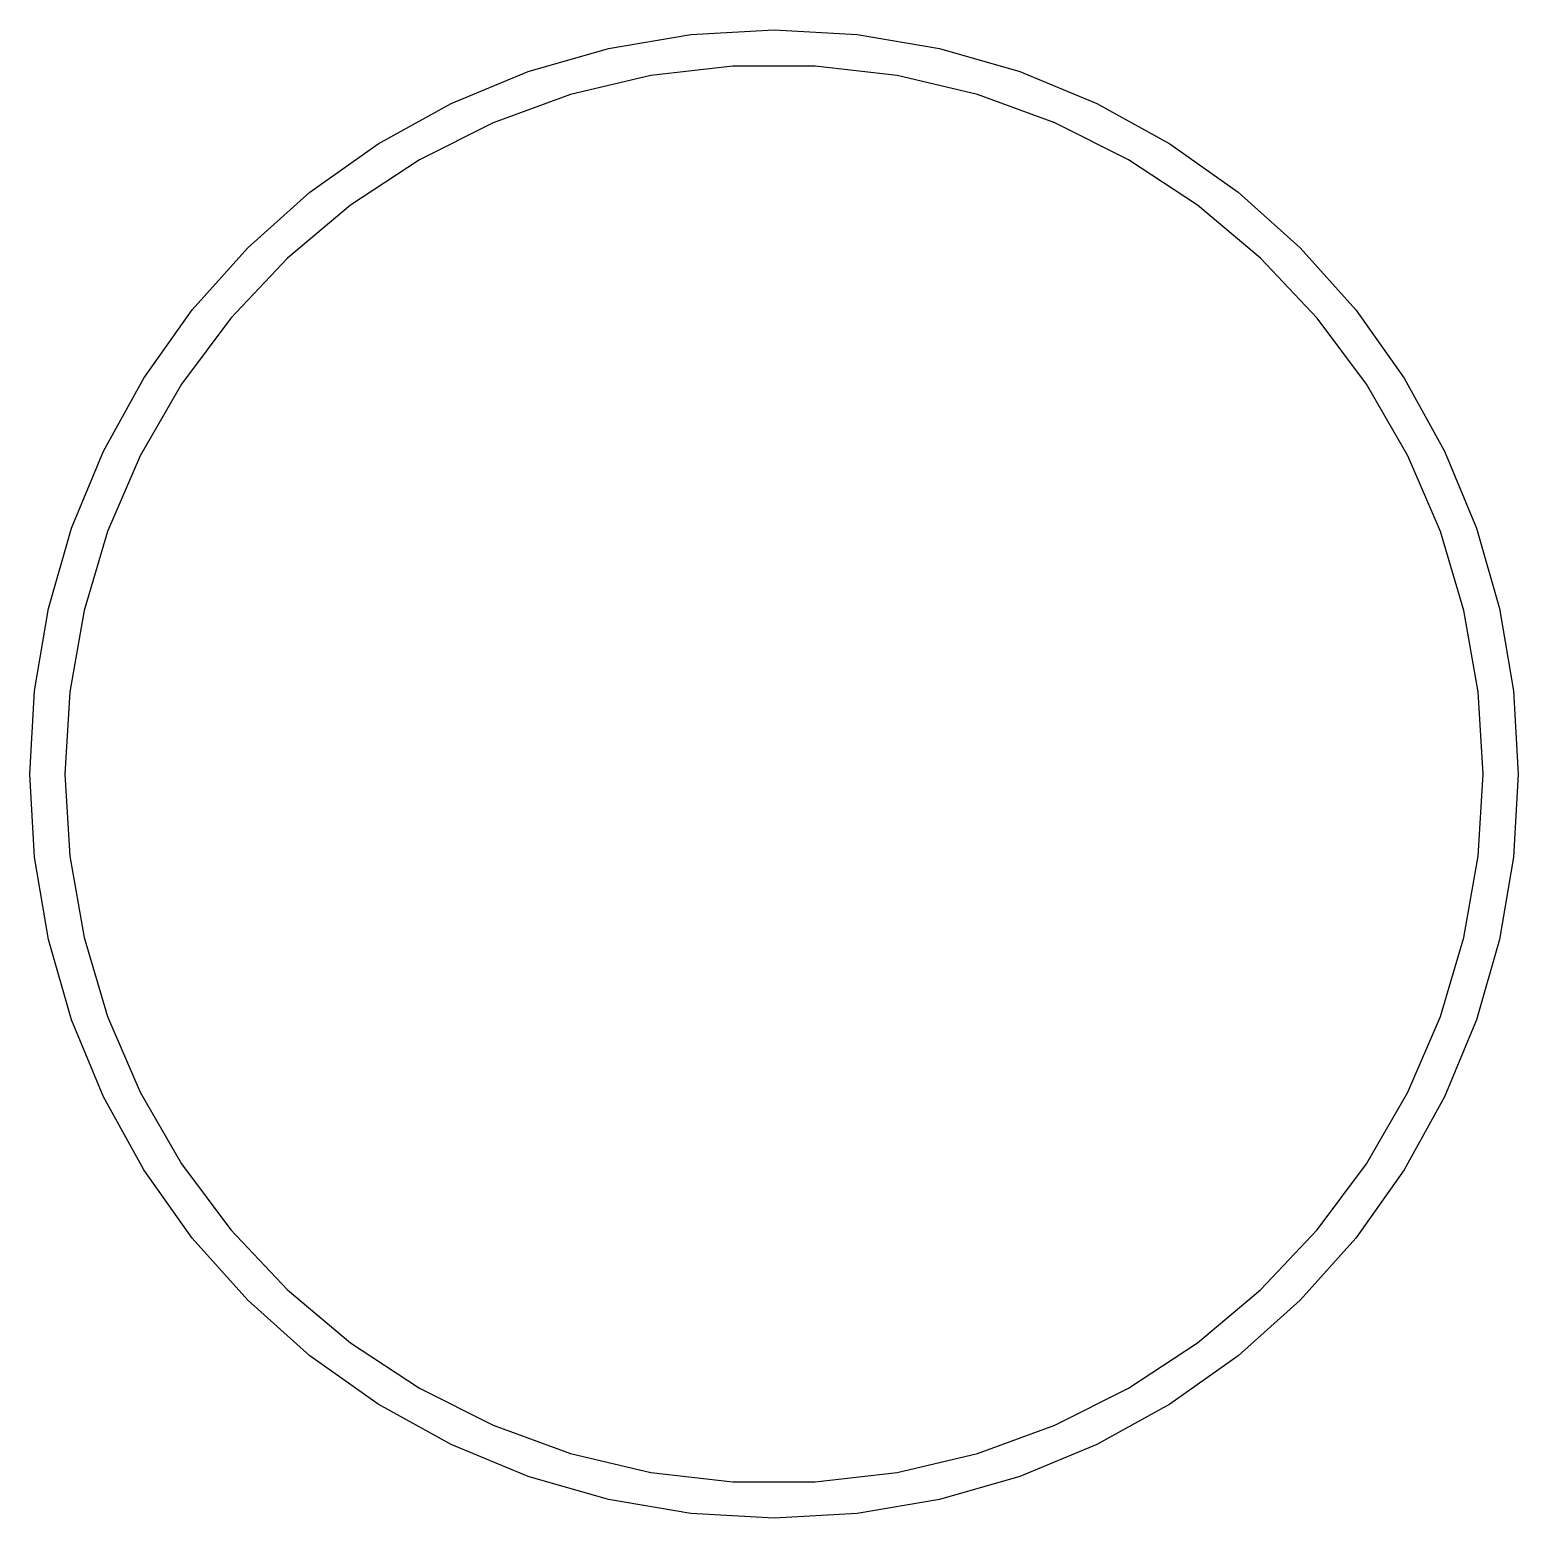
# Model space of a CAD drawing. Extents: x 4.28 to 6.12, y -6.92 to -5.08.
# Drawn here: x 5.8789 to 6.1211, y -6.9211 to -6.6789 of the extents above.
import ezdxf

# ---------------------------------------------------------------- set-up
doc = ezdxf.new("R2010")
doc.units = 0
doc.header["$MEASUREMENT"] = 0
doc.layers.add('BLACK', color=7, linetype='CONTINUOUS')

msp = doc.modelspace()

# ---------------------------------------------------------------- linework, layer by layer
at = {"layer": 'BLACK', "linetype": 'CONTINUOUS'}
for p, q in [((5.97306, -6.68197), (5.98645, -6.6797)), ((5.98645, -6.6797), (6, -6.67894)), ((6, -6.67894), (6.01355, -6.6797)), ((6.01355, -6.6797), (6.02694, -6.68197)), ((5.96002, -6.68573), (5.97306, -6.68197)), ((6.02694, -6.68197), (6.03998, -6.68573)), ((5.99329, -6.68484), (5.97997, -6.6864)), ((6.00671, -6.68484), (5.99329, -6.68484)), ((6.02003, -6.6864), (6.00671, -6.68484)), ((5.94747, -6.69093), (5.96002, -6.68573)), ((5.97997, -6.6864), (5.96692, -6.68949)), ((6.03308, -6.68949), (6.02003, -6.6864)), ((6.03998, -6.68573), (6.05253, -6.69093)), ((5.96692, -6.68949), (5.95431, -6.69408)), ((6.04569, -6.69408), (6.03308, -6.68949)), ((5.93559, -6.69749), (5.94747, -6.69093)), ((6.05253, -6.69093), (6.06441, -6.69749)), ((5.95431, -6.69408), (5.94232, -6.7001)), ((6.05768, -6.7001), (6.04569, -6.69408)), ((5.92452, -6.70535), (5.93559, -6.69749)), ((6.06441, -6.69749), (6.07548, -6.70535)), ((5.94232, -6.7001), (5.93112, -6.70747)), ((6.06888, -6.70747), (6.05768, -6.7001)), ((5.9144, -6.7144), (5.92452, -6.70535)), ((6.07548, -6.70535), (6.0856, -6.7144)), ((5.93112, -6.70747), (5.92084, -6.7161)), ((6.07916, -6.7161), (6.06888, -6.70747)), ((5.90535, -6.72452), (5.9144, -6.7144)), ((5.92084, -6.7161), (5.91163, -6.72585)), ((6.08837, -6.72585), (6.07916, -6.7161)), ((6.0856, -6.7144), (6.09465, -6.72452)), ((5.89749, -6.73559), (5.90535, -6.72452)), ((5.91163, -6.72585), (5.90362, -6.73661)), ((6.09638, -6.73661), (6.08837, -6.72585)), ((6.09465, -6.72452), (6.10251, -6.73559)), ((5.89093, -6.74747), (5.89749, -6.73559)), ((6.10251, -6.73559), (6.10907, -6.74747)), ((5.90362, -6.73661), (5.89692, -6.74823)), ((6.10308, -6.74823), (6.09638, -6.73661)), ((5.88573, -6.76002), (5.89093, -6.74747)), ((6.10907, -6.74747), (6.11427, -6.76002)), ((5.89692, -6.74823), (5.8916, -6.76055)), ((6.1084, -6.76055), (6.10308, -6.74823)), ((5.88197, -6.77306), (5.88573, -6.76002)), ((6.11427, -6.76002), (6.11803, -6.77306)), ((5.8916, -6.76055), (5.88776, -6.7734)), ((6.11224, -6.7734), (6.1084, -6.76055)), ((5.8797, -6.78645), (5.88197, -6.77306)), ((5.88776, -6.7734), (5.88543, -6.78661)), ((6.11457, -6.78661), (6.11224, -6.7734)), ((6.11803, -6.77306), (6.1203, -6.78645)), ((5.87894, -6.8), (5.8797, -6.78645)), ((5.88543, -6.78661), (5.88465, -6.8)), ((6.11535, -6.8), (6.11457, -6.78661)), ((6.1203, -6.78645), (6.12106, -6.8)), ((5.8797, -6.81355), (5.87894, -6.8)), ((5.88465, -6.8), (5.88543, -6.81339)), ((6.11457, -6.81339), (6.11535, -6.8)), ((6.12106, -6.8), (6.1203, -6.81355)), ((5.88543, -6.81339), (5.88776, -6.8266)), ((6.11224, -6.8266), (6.11457, -6.81339)), ((5.88197, -6.82694), (5.8797, -6.81355)), ((6.1203, -6.81355), (6.11803, -6.82694)), ((5.88573, -6.83998), (5.88197, -6.82694)), ((5.88776, -6.8266), (5.8916, -6.83945)), ((6.1084, -6.83945), (6.11224, -6.8266)), ((6.11803, -6.82694), (6.11427, -6.83998)), ((5.89093, -6.85253), (5.88573, -6.83998)), ((5.8916, -6.83945), (5.89692, -6.85177)), ((6.10308, -6.85177), (6.1084, -6.83945)), ((6.11427, -6.83998), (6.10907, -6.85253)), ((5.89692, -6.85177), (5.90362, -6.86339)), ((6.09638, -6.86339), (6.10308, -6.85177)), ((5.89749, -6.86441), (5.89093, -6.85253)), ((6.10907, -6.85253), (6.10251, -6.86441)), ((5.90362, -6.86339), (5.91163, -6.87415)), ((6.08837, -6.87415), (6.09638, -6.86339)), ((5.90535, -6.87548), (5.89749, -6.86441)), ((6.10251, -6.86441), (6.09465, -6.87548)), ((5.9144, -6.8856), (5.90535, -6.87548)), ((5.91163, -6.87415), (5.92084, -6.8839)), ((6.07916, -6.8839), (6.08837, -6.87415)), ((6.09465, -6.87548), (6.0856, -6.8856)), ((5.92452, -6.89465), (5.9144, -6.8856)), ((5.92084, -6.8839), (5.93112, -6.89253)), ((6.06888, -6.89253), (6.07916, -6.8839)), ((6.0856, -6.8856), (6.07548, -6.89465)), ((5.93112, -6.89253), (5.94232, -6.8999)), ((6.05768, -6.8999), (6.06888, -6.89253)), ((5.93559, -6.90251), (5.92452, -6.89465)), ((6.07548, -6.89465), (6.06441, -6.90251)), ((5.94232, -6.8999), (5.95431, -6.90592)), ((6.04569, -6.90592), (6.05768, -6.8999)), ((5.94747, -6.90907), (5.93559, -6.90251)), ((6.06441, -6.90251), (6.05253, -6.90907)), ((5.95431, -6.90592), (5.96692, -6.91051)), ((6.03308, -6.91051), (6.04569, -6.90592)), ((5.96002, -6.91427), (5.94747, -6.90907)), ((6.05253, -6.90907), (6.03998, -6.91427)), ((5.96692, -6.91051), (5.97997, -6.9136)), ((6.02003, -6.9136), (6.03308, -6.91051)), ((5.97306, -6.91803), (5.96002, -6.91427)), ((5.97997, -6.9136), (5.99329, -6.91516)), ((6.00671, -6.91516), (6.02003, -6.9136)), ((6.03998, -6.91427), (6.02694, -6.91803)), ((5.99329, -6.91516), (6.00671, -6.91516)), ((5.98645, -6.9203), (5.97306, -6.91803)), ((6.02694, -6.91803), (6.01355, -6.9203)), ((6, -6.92106), (5.98645, -6.9203)), ((6.01355, -6.9203), (6, -6.92106))]:
    msp.add_line(p, q, dxfattribs=at)

doc.saveas('drawing.dxf')
